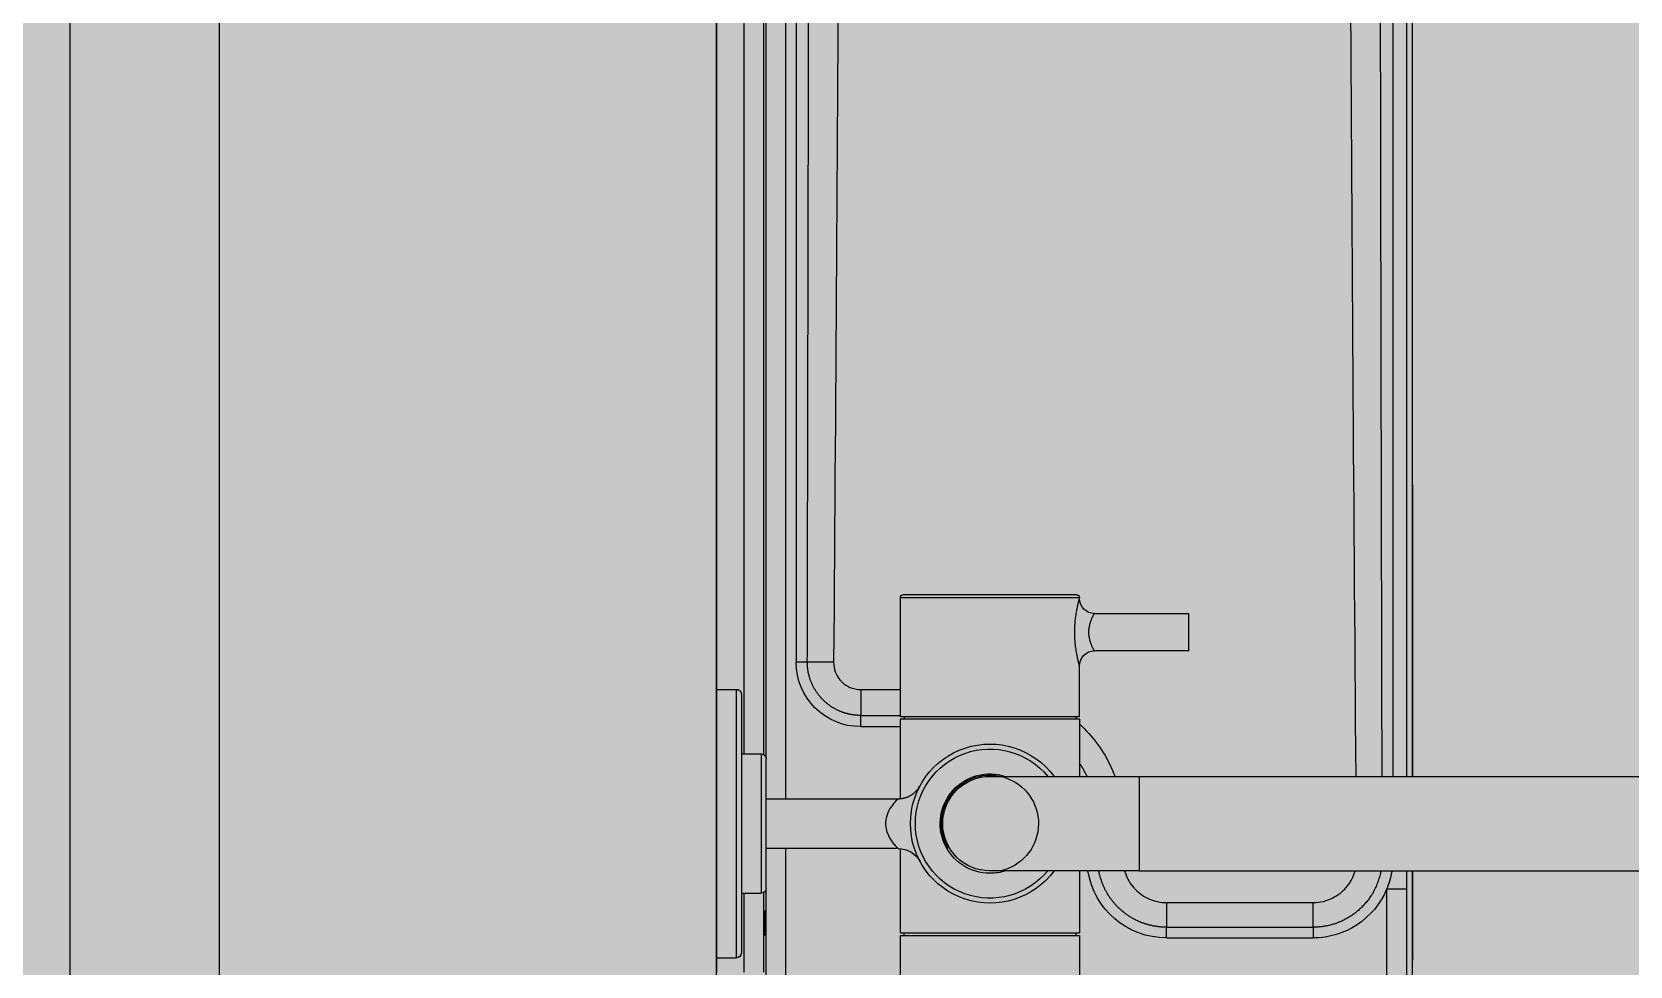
# Model space of a CAD drawing. Header units: millimetres. Extents: x 13515 to 183937, y -33900 to -660.
# Drawn here: x 121790.43 to 121795.46, y -19370.42 to -19367.48 of the extents above; entities that cross this region are included whole.
import ezdxf

# ---------------------------------------------------------------- set-up
doc = ezdxf.new("R2010")
doc.units = ezdxf.units.MM
doc.header["$LTSCALE"] = 100
doc.header["$MEASUREMENT"] = 0
doc.linetypes.add('HIDDEN', pattern=[2, 1, -1])
doc.layers.get('0').update_dxf_attribs({"linetype": 'CONTINUOUS'})
for name, color, linetype in [('254', 254, 'CONTINUOUS'), ('ELE9', 9, 'CONTINUOUS'), ('LED', 7, 'CONTINUOUS'), ('TOI', 12, 'CONTINUOUS')]:
    doc.layers.add(name, color=color, linetype=linetype)

# ---------------------------------------------------------------- blocks, each defined once
blk = doc.blocks.new('I2-샤워수전')
at = {"layer": 'TOI'}
for p, q in [((-139.9801, -95.5), (-139.9801, 269.9818)), ((-16, 270), (-16, -72.5)), ((-138.7399, 268.7417), (-138.7399, -95.5)), ((-136, 268.7417), (-136, -95.5)), ((-13.9479, -100), (-13.9479, 244.9278)), ((-9.9483, 241.2105), (-9.9483, -91.6827)), ((-9.528, -91.1508), (-9.528, 234.8682)), ((-5.5284, 234.8682), (-5.5284, -91)), ((0, 234.8682), (0, -78)), ((-139.9801, -37.0004), (-140, -37.0004)), ((-37, -59.5), (-73, -59.5)), ((-73, -59.75), (-73, -59.5)), ((-72.5, -59), (-37.5, -59)), ((-37, -83.5), (-37, -59.5)), ((-95, -70.25), (-95, -62.75)), ((-75.9999, -62.75), (-95, -62.75)), ((-95, -70.25), (-75.9999, -70.25)), ((-73, -83.5), (-73, -73.25)), ((-18.2689, -72.5), (-16, -72.5)), ((-29, -78.0396), (-37, -78.0396)), ((-29, -78.0396), (-29, -83.2435)), ((-5, -79), (-5, -131)), ((-4, -132), (-4, -78)), ((0, -78), (-3.9999, -78)), ((0, -78), (0, -132)), ((-73, -83.5), (-37, -83.5)), ((-72.25, -83.5), (-72.25, -84)), ((-37.75, -83.5), (-37.75, -84)), ((-29, -83.2435), (-37, -83.2435)), ((-29, -85.5), (-29, -83.2435)), ((-73, -84), (-37, -84)), ((-73, -84), (-73, -95.5)), ((-37, -99.9782), (-37, -84)), ((-29, -85.5), (-37, -85.5)), ((-10, -118), (-10, -92)), ((-9, -91), (-9, -119)), ((-5, -91), (-9, -91)), ((-85, -95.5), (-375, -95.5)), ((-85, -95.5), (-85, -114.5)), ((-54.9999, -95.5), (-85, -95.5)), ((-10, -100), (-36.5337, -100)), ((-37, -127), (-37, -110.0218)), ((-36.5337, -110), (-10, -110)), ((-13.9479, -141.3138), (-13.9479, -110)), ((-85, -114.5), (-375, -114.5)), ((-140, -132.3411), (-140, -114.4999)), ((-139.9801, -235.5307), (-139.9801, -114.4999)), ((-85, -114.4999), (-54.9999, -114.4999)), ((-73, -114.5), (-73, -127)), ((-138.7426, -118.2165), (-138.7426, -235.5307)), ((-138.7426, -118.2165), (-134.7429, -118.2165)), ((-134.7429, -118.2165), (-134.7429, -235.5307)), ((-9.9483, -118.3173), (-9.9483, -141.2105)), ((-9.528, -134.8682), (-9.528, -118.8492)), ((-90.5, -120.8844), (-120, -120.8844)), ((-120, -125.847), (-120, -120.8844)), ((-90.5, -120.8844), (-90.5, -125.847)), ((-5, -119), (-9, -119)), ((-5.5284, -119), (-5.5284, -134.8682)), ((-90.5, -125.847), (-120, -125.847)), ((-120, -125.847), (-120, -128)), ((-90.5, -128), (-120, -128)), ((-90.5, -128), (-90.5, -125.847)), ((-37, -127), (-73, -127)), ((-37, -127.5), (-73, -127.5)), ((-73, -127.5), (-73, -170)), ((-72.25, -127), (-72.25, -127.5)), ((-37.75, -127.5), (-37.75, -127)), ((-37, -170), (-37, -127.5)), ((-139.9802, -132.3411), (-140, -132.3411)), ((0, -132), (-3.9999, -132)), ((0, -132), (0, -134.8682))]:
    blk.add_line(p, q, dxfattribs=at)
at = {"layer": 'TOI', "color": 8}
blk.add_line((-140, -95.5), (-140, -37.0004), dxfattribs=at)
at = {"layer": 'TOI'}
for points in [[(-23.563, -72.5611), (-23.3683, -72.5596, 0.00006178), (-23.1729, -72.558, 0.00006094), (-22.9766, -72.5564, 0.00006084), (-22.7799, -72.5548, 0.00006189), (-22.5828, -72.5531, 0.00006266), (-22.3858, -72.5513, 0.00006337), (-22.1889, -72.5495, 0.00006414), (-21.9926, -72.5477, 0.00006516), (-21.7969, -72.5458, 0.00006621), (-21.6023, -72.5438, 0.0000674), (-21.4089, -72.5418, 0.00006866), (-21.2169, -72.5398, 0.00007005), (-21.0267, -72.5378, 0.00007165), (-20.8384, -72.5357, 0.00007345), (-20.6524, -72.5336, 0.00007517), (-20.4688, -72.5314, 0.00007671), (-20.2881, -72.5293, 0.00007957), (-20.11, -72.5271, 0.00008349), (-19.9349, -72.5248, 0.00008402), (-19.7636, -72.5226, 0.00008128), (-19.5967, -72.5204, 0.00009227), (-19.4313, -72.5181, 0.00011361), (-19.2668, -72.5158, 0.00009161), (-19.1145, -72.5136, 0.00003515), (-18.9788, -72.5116, 0.00013327), (-18.8145, -72.509, 0.00025004), (-18.5748, -72.5051, 0.00013602), (-18.2689, -72.5, 0.00007629)], [(-3.9999, -78), (-4.0236, -78.0003, 0.00614716), (-4.0475, -78.0011, 0.00596958), (-4.0716, -78.0026, 0.00592672), (-4.0958, -78.0046, 0.00605823), (-4.1203, -78.0073, 0.00612209), (-4.1448, -78.0106, 0.00616928), (-4.1695, -78.0145, 0.00620304), (-4.1943, -78.0191, 0.0062684), (-4.2191, -78.0243, 0.00630737), (-4.244, -78.0302, 0.00636364), (-4.2689, -78.0368, 0.00639831), (-4.2937, -78.0441, 0.00645207), (-4.3186, -78.0521, 0.00648459), (-4.3434, -78.0608, 0.00653361), (-4.368, -78.0702, 0.00656312), (-4.3926, -78.0803, 0.0066075), (-4.417, -78.0911, 0.00663392), (-4.4412, -78.1026, 0.00667317), (-4.4652, -78.1148, 0.00669626), (-4.489, -78.1277, 0.00673008), (-4.5125, -78.1413, 0.00674964), (-4.5357, -78.1556, 0.00677774), (-4.5586, -78.1706, 0.00679361), (-4.5811, -78.1862, 0.00681576), (-4.6032, -78.2024, 0.00682777), (-4.6249, -78.2193, 0.00684369), (-4.6462, -78.2368, 0.00685185), (-4.667, -78.2549, 0.00686172), (-4.6873, -78.2736, 0.00686552), (-4.7071, -78.2929, 0.00686791), (-4.7263, -78.3127, 0.00686723), (-4.745, -78.333, 0.00686329), (-4.7631, -78.3538, 0.00685904), (-4.7806, -78.375, 0.00684965), (-4.7975, -78.3968, 0.00684174), (-4.8138, -78.4189, 0.0068259), (-4.8294, -78.4414, 0.00681388), (-4.8443, -78.4643, 0.00679166), (-4.8586, -78.4874, 0.00677622), (-4.8722, -78.5109, 0.00674902), (-4.8851, -78.5347, 0.00672852), (-4.8973, -78.5587, 0.00669204), (-4.9088, -78.5829, 0.00667294), (-4.9197, -78.6073, 0.00664361), (-4.9297, -78.6319, 0.00660371), (-4.9391, -78.6566, 0.0065257), (-4.9478, -78.6813, 0.00654378), (-4.9558, -78.7062, 0.00660845), (-4.9631, -78.7311, 0.00641436), (-4.9697, -78.7559, 0.00598942), (-4.9756, -78.7806, 0.00649503), (-4.9809, -78.8056, 0.00756005), (-4.9855, -78.8311, 0.00585025), (-4.9894, -78.855, 0.00230882), (-4.9926, -78.8766, 0.00789553), (-4.9954, -78.904, 0.01336104), (-4.9978, -78.9457, 0.0066977), (-5, -78.9999, 0.00363237)], [(-9, -90.9999), (-9.0237, -91.0002, 0.00614672), (-9.0475, -91.0011, 0.00596905), (-9.0716, -91.0025, 0.00592608), (-9.0959, -91.0046, 0.00605747), (-9.1203, -91.0072, 0.00612121), (-9.1449, -91.0105, 0.00616829), (-9.1696, -91.0144, 0.00620193), (-9.1943, -91.019, 0.00626718), (-9.2191, -91.0243, 0.00630603), (-9.244, -91.0302, 0.00636219), (-9.2689, -91.0368, 0.00639675), (-9.2938, -91.0441, 0.00645039), (-9.3186, -91.0521, 0.00648281), (-9.3434, -91.0608, 0.00653173), (-9.3681, -91.0702, 0.00656115), (-9.3926, -91.0803, 0.00660543), (-9.417, -91.0911, 0.00663177), (-9.4412, -91.1026, 0.00667093), (-9.4652, -91.1148, 0.00669394), (-9.489, -91.1277, 0.00672769), (-9.5125, -91.1413, 0.00674719), (-9.5357, -91.1556, 0.00677524), (-9.5586, -91.1706, 0.00679106), (-9.5811, -91.1862, 0.00681315), (-9.6032, -91.2024, 0.00682516), (-9.6249, -91.2193, 0.00684111), (-9.6462, -91.2368, 0.00684918), (-9.667, -91.2549, 0.00685878), (-9.6873, -91.2736, 0.00686294), (-9.7071, -91.2929, 0.00686633), (-9.7263, -91.3127, 0.00686632), (-9.745, -91.333, 0.00686292), (-9.7631, -91.3538, 0.00685874), (-9.7806, -91.375, 0.0068491), (-9.7975, -91.3968, 0.00684104), (-9.8138, -91.4189, 0.00682512), (-9.8294, -91.4414, 0.00681302), (-9.8444, -91.4643, 0.00679069), (-9.8586, -91.4875, 0.00677516), (-9.8722, -91.5109, 0.00674787), (-9.8851, -91.5347, 0.00672729), (-9.8973, -91.5587, 0.00669074), (-9.9089, -91.5829, 0.00667156), (-9.9197, -91.6073, 0.00664216), (-9.9298, -91.6319, 0.00660221), (-9.9392, -91.6566, 0.00652415), (-9.9479, -91.6813, 0.00654217), (-9.9559, -91.7062, 0.00660677), (-9.9631, -91.7311, 0.00641268), (-9.9698, -91.7559, 0.00598781), (-9.9757, -91.7806, 0.00649325), (-9.9809, -91.8056, 0.00755793), (-9.9855, -91.8312, 0.00584858), (-9.9895, -91.8551, 0.00230815), (-9.9927, -91.8767, 0.00789324), (-9.9954, -91.9041, 0.01335712), (-9.9979, -91.9457, 0.00669572), (-10, -92, 0.00363129)], [(-36.5337, -100), (-36.7052, -99.997, -0.00884397), (-36.8777, -99.9881, -0.00863416), (-37.0514, -99.973, -0.00856946), (-37.2258, -99.9519, -0.00873865), (-37.4006, -99.9242, -0.00882001), (-37.5754, -99.8903, -0.00886658), (-37.7499, -99.8498, -0.00889754), (-37.9238, -99.8029, -0.00896198), (-38.0966, -99.7494, -0.00899689), (-38.2681, -99.6895, -0.00904052), (-38.4379, -99.6231, -0.00906148), (-38.6056, -99.5505, -0.00908789), (-38.7708, -99.4716, -0.00910774), (-38.9333, -99.3866, -0.00913695), (-39.0926, -99.2955, -0.00912182), (-39.2485, -99.1988, -0.00907277), (-39.4005, -99.0965, -0.00913708), (-39.5487, -98.9887, -0.00928694), (-39.6926, -98.8756, -0.0090379), (-39.8316, -98.7582, -0.00846882), (-39.9652, -98.6371, -0.00923006), (-40.0952, -98.5094, -0.01081331), (-40.222, -98.3741, -0.00835536), (-40.338, -98.2447, -0.00325306), (-40.4402, -98.1255, -0.01136628), (-40.5586, -97.9666, -0.01931462), (-40.724, -97.7148, -0.00965551), (-40.9305, -97.3809, -0.00520345)]]:
    blk.add_lwpolyline(points, format="xyb", dxfattribs=at)
for centre, radius, start, end in [((-129, -37.0004), 11, 179.47446, 180), ((-76, -59.75), 3, 270, 0), ((-72.5, -59.5), 0.5, 90, 180), ((-37.5, -59.5), 0.5, 0, 90), ((-76, -73.25), 3, 0, 90), ((-29, -72.5), 13, 270, 0), ((-55, -105), 16, 216.42357, 143.57643), ((-55, -105), 15, 219.29648, 140.70352), ((-55, -105), 9.75, 329.149066, 256.99787), ((-55, -105), 10, 270, 108.19487), ((-55, -105), 9.5, 270, 89.99961), ((-36.5338, -115), 5, 90, 151.56311), ((-120, -112), 16, 188.9893, 202.86333), ((-90.5, -112), 16, 270, 351.010701), ((-55, -105), 10, 251.80513, 270), ((-120, -112), 16, 202.86333, 270), ((-9, -118), 1, 180, 270), ((-4, -131), 1, 180, 270), ((-129, -132.3411), 11, 180, 180.52376)]:
    blk.add_arc(centre, radius, start, end, dxfattribs=at)
blk.add_ellipse((-9.7381, -125), major_axis=(0, -2.5), ratio=0.01309072, start_param=0, end_param=6.2831853, dxfattribs=at)
for points, knots in [([(-133.1958, 270.0001), (-133.2318, 236.4374), (-133.3003, 172.7703), (-133.4131, 95.0831), (-133.5096, 37.582), (-133.5836, -2.548), (-133.6607, -40.7478), (-133.7279, -71.5173), (-133.7706, -89.5536), (-133.7849, -95.5)], [0, 0, 0, 0, 0.26358067, 0.50000305, 0.61010823, 0.71516051, 0.8151599, 0.9101064, 0.95680622, 0.95680622, 0.95680622, 0.95680622]), ([(-18.2689, -72.5), (-18.3141, -51.6346), (-18.4089, -7.936), (-18.5315, 60.5638), (-18.6273, 122.6343), (-18.7002, 177.094), (-18.7554, 222.7609), (-18.7877, 253.9916), (-18.8043, 270.0001)], [0, 0, 0, 0, 0.18276281, 0.38276206, 0.59999774, 0.7264466, 0.85978069, 1, 1, 1, 1]), ([(-128.6146, -95.5), (-128.1508, -37.3534), (-127.781, 20.794), (-127.157, 137.6373), (-126.9058, 196.3333), (-126.703, 255.0294)], [0.045115198, 0.045115198, 0.045115198, 0.045115198, 0.52031843, 0.52031843, 1, 1, 1, 1]), ([(-25.2969, 255.0296), (-25.1168, 202.916), (-24.6584, 93.7184), (-23.994, -15.4781), (-23.563, -72.5611)], [0, 0, 0, 0, 0.47723962, 1, 1, 1, 1]), ([(-73, -73.25), (-72.9992, -73.2472), (-72.9976, -73.2415), (-72.9851, -73.1956), (-72.962, -73.1105), (-72.9229, -72.9652), (-72.8639, -72.7402), (-72.7921, -72.4552), (-72.6822, -71.9968), (-72.5261, -71.2886), (-72.3396, -70.2656), (-72.179, -69.0985), (-72.0707, -67.8269), (-72.0317, -66.5004), (-72.0708, -65.174), (-72.1789, -63.9019), (-72.3396, -62.7348), (-72.5261, -61.7113), (-72.6822, -61.003), (-72.7921, -60.5448), (-72.8639, -60.2598), (-72.9229, -60.0345), (-72.9572, -59.9075), (-72.9753, -59.8405), (-72.9843, -59.8074), (-72.9913, -59.7817), (-72.9963, -59.7635), (-72.9994, -59.7521), (-72.9998, -59.7507), (-73, -59.75)], [0, 0, 0, 0, 0.01917734, 0.03842213, 0.05784741, 0.08703141, 0.11645749, 0.14614654, 0.17641443, 0.23802034, 0.30141717, 0.36647843, 0.43286844, 0.49997421, 0.56708196, 0.63347401, 0.69855588, 0.7619808, 0.82357835, 0.85383406, 0.8835373, 0.91295733, 0.94214129, 0.95188291, 0.96156649, 0.97120587, 0.98081511, 0.9904084, 1, 1, 1, 1]), ([(-75.9999, -70.2499), (-75.9995, -70.2492), (-75.9985, -70.2476), (-75.9906, -70.2344), (-75.9781, -70.2131), (-75.9604, -70.1824), (-75.9377, -70.1423), (-75.91, -70.0926), (-75.8773, -70.0329), (-75.8296, -69.9446), (-75.7591, -69.8121), (-75.6683, -69.6322), (-75.5629, -69.4118), (-75.4195, -69.0865), (-75.2331, -68.6023), (-75.0425, -67.9476), (-74.9163, -67.2362), (-74.8707, -66.4993), (-74.9167, -65.7634), (-75.0425, -65.0519), (-75.2332, -64.3978), (-75.4194, -63.9135), (-75.5629, -63.5882), (-75.6683, -63.3679), (-75.759, -63.1879), (-75.8382, -63.0393), (-75.8985, -62.9284), (-75.9438, -62.847), (-75.9759, -62.7907), (-75.9961, -62.7563), (-75.9987, -62.7521), (-75.9999, -62.7501)], [0, 0, 0, 0, 0.01465361, 0.02952637, 0.04462953, 0.05997383, 0.07556951, 0.09142632, 0.10755353, 0.12395997, 0.15362016, 0.18680962, 0.21410474, 0.25015338, 0.31343745, 0.37626481, 0.44042503, 0.49999335, 0.55977863, 0.62372453, 0.68657383, 0.74988448, 0.7858964, 0.81321958, 0.84633945, 0.87607163, 0.90212774, 0.92750896, 0.95225344, 0.97640236, 1, 1, 1, 1]), ([(-28.9999, -83.2436), (-28.9388, -83.2432), (-28.8157, -83.2426), (-28.63, -83.2377), (-28.4422, -83.2296), (-28.2523, -83.218), (-28.0605, -83.2029), (-27.8667, -83.1841), (-27.6712, -83.1615), (-27.4738, -83.135), (-27.2749, -83.1045), (-27.0743, -83.0699), (-26.8723, -83.0311), (-26.6688, -82.9879), (-26.4641, -82.9402), (-26.2582, -82.888), (-26.0513, -82.831), (-25.8434, -82.7694), (-25.6347, -82.7028), (-25.4253, -82.6312), (-25.2154, -82.5546), (-25.005, -82.4728), (-24.7944, -82.3857), (-24.5836, -82.2932), (-24.3729, -82.1953), (-24.1623, -82.0919), (-23.9522, -81.9828), (-23.7425, -81.868), (-23.5335, -81.7475), (-23.3255, -81.6211), (-23.1184, -81.4889), (-22.9127, -81.3506), (-22.7084, -81.2064), (-22.5057, -81.0561), (-22.3049, -80.8997), (-22.1062, -80.7371), (-21.9097, -80.5684), (-21.7158, -80.3935), (-21.5245, -80.2123), (-21.3362, -80.025), (-21.1511, -79.8314), (-20.9695, -79.6317), (-20.7914, -79.4257), (-20.6173, -79.2135), (-20.4473, -78.9952), (-20.2817, -78.7708), (-20.1208, -78.5403), (-19.9647, -78.3039), (-19.8138, -78.0615), (-19.6684, -77.8132), (-19.5285, -77.5592), (-19.3946, -77.2996), (-19.2669, -77.0343), (-19.1456, -76.7637), (-19.0311, -76.4877), (-18.9235, -76.2066), (-18.8231, -75.9205), (-18.7302, -75.6295), (-18.645, -75.3339), (-18.5679, -75.0338), (-18.4989, -74.7295), (-18.4385, -74.4211), (-18.3868, -74.1088), (-18.344, -73.793), (-18.3104, -73.4739), (-18.2864, -73.1517), (-18.2714, -72.8267), (-18.2697, -72.6091), (-18.2689, -72.5)], [0, 0, 0, 0, 0.01088089, 0.0218934, 0.0330375, 0.0443132, 0.05572048, 0.06725935, 0.07892979, 0.0907318, 0.10266536, 0.11473048, 0.12692714, 0.13925534, 0.15171507, 0.16430631, 0.17702907, 0.18988332, 0.20286907, 0.2159863, 0.229235, 0.24261517, 0.25612678, 0.26976984, 0.28354434, 0.29745025, 0.31148758, 0.3256563, 0.33995642, 0.35438791, 0.36895076, 0.38364497, 0.39847052, 0.4134274, 0.4285156, 0.4437351, 0.45908589, 0.47456795, 0.49018128, 0.50592586, 0.52180168, 0.53780872, 0.55394697, 0.57021641, 0.58661703, 0.60314882, 0.61981175, 0.63660582, 0.65353101, 0.6705873, 0.68777467, 0.70509312, 0.72254262, 0.74012316, 0.75783472, 0.77567729, 0.79365084, 0.81175537, 0.82999084, 0.84835726, 0.86685458, 0.88548281, 0.90424192, 0.92313188, 0.9421527, 0.96130433, 0.98058677, 1, 1, 1, 1]), ([(-23.563, -72.5611), (-23.5583, -73.2002), (-23.6673, -73.8402), (-24.0275, -74.8421), (-24.219, -75.2262), (-24.6846, -75.9369), (-24.9592, -76.2648), (-25.7287, -76.9914), (-26.267, -77.3453), (-27.5261, -77.8876), (-28.2633, -78.0396), (-28.9999, -78.0396)], [0, 0, 0, 0, 0.22349718, 0.22349718, 0.3723037, 0.3723037, 0.52060533, 0.52060533, 0.74238836, 0.74238836, 1, 1, 1, 1]), ([(-73, -84.9794), (-73.3283, -85.2768), (-74.9702, -86.8396), (-77.5646, -90.0269), (-79.3413, -93.4465), (-80.0621, -95.3235), (-80.1277, -95.5)], [0.46623181, 0.46623181, 0.46623181, 0.46623181, 0.4976332, 0.62684953, 0.75601929, 0.76936285, 0.76936285, 0.76936285, 0.76936285]), ([(-74.5328, -95.5), (-74.4801, -95.3908), (-74.3197, -95.0657), (-74.0419, -94.5367), (-73.694, -93.9239), (-73.3474, -93.3565), (-73.1124, -92.9964), (-73, -92.8292)], [0.28782349, 0.28782349, 0.28782349, 0.28782349, 0.29847573, 0.31968133, 0.34032179, 0.36039693, 0.37810219, 0.37810219, 0.37810219, 0.37810219]), ([(-36.5337, -100), (-36.5338, -100), (-36.5338, -100), (-36.533, -100.0007), (-36.4296, -100.0935), (-36.0341, -100.4852), (-35.7084, -100.8255), (-35.0443, -101.697), (-34.7071, -102.2296), (-34.3443, -103.0879), (-34.2501, -103.3597), (-34.0637, -104.0732), (-34.0016, -104.5271), (-33.9987, -105.3443), (-34.0357, -105.7079), (-34.1687, -106.3623), (-34.255, -106.6563), (-34.607, -107.5937), (-34.9605, -108.1804), (-35.5244, -108.9389), (-35.7334, -109.1831), (-36.0397, -109.5164), (-36.151, -109.6303), (-36.4267, -109.9041), (-36.5338, -110), (-36.5337, -110)], [6.0627301, 6.0627301, 6.0627301, 6.0627301, 6.0643444, 6.0643444, 6.4842536, 6.4842536, 7.0014916, 7.0014916, 7.5184209, 7.5184209, 7.7424524, 7.7424524, 8.0893257, 8.0893257, 8.3667691, 8.3667691, 8.6034451, 8.6034451, 9.1551154, 9.1551154, 9.4802889, 9.4802889, 9.6971057, 9.6971057, 10.125484, 10.125484, 10.125484, 10.125484]), ([(-138.7407, -114.5), (-138.7409, -114.7029), (-138.741, -114.9058), (-138.7418, -116.1441), (-138.7426, -117.1797), (-138.7426, -118.2165)], [0.40204949, 0.40204949, 0.40204949, 0.40204949, 0.5, 0.5, 1, 1, 1, 1]), ([(-133.6008, -114.5), (-133.5733, -114.6505), (-133.5058, -114.989), (-133.3815, -115.5099), (-133.226, -116.0592), (-133.0499, -116.596), (-132.8543, -117.1196), (-132.64, -117.6295), (-132.4082, -118.1251), (-132.1598, -118.6058), (-131.8958, -119.0714), (-131.6172, -119.5214), (-131.325, -119.9556), (-131.0202, -120.3737), (-130.7038, -120.7754), (-130.3766, -121.1607), (-130.0397, -121.5295), (-129.6939, -121.8817), (-129.3402, -122.2174), (-128.9794, -122.5365), (-128.6124, -122.8391), (-128.2399, -123.1253), (-127.8629, -123.3954), (-127.482, -123.6495), (-127.0981, -123.8877), (-126.7118, -124.1104), (-126.3238, -124.3178), (-125.9348, -124.5102), (-125.5454, -124.6878), (-125.1562, -124.8512), (-124.7679, -125.0005), (-124.3809, -125.1362), (-123.9957, -125.2586), (-123.6129, -125.3682), (-123.2329, -125.4653), (-122.8562, -125.5503), (-122.4831, -125.6237), (-122.114, -125.6859), (-121.7493, -125.7374), (-121.3893, -125.7785), (-121.0343, -125.8097), (-120.6846, -125.8314), (-120.3404, -125.8446), (-120.1128, -125.8462), (-120, -125.8469)], [0.11562593, 0.11562593, 0.11562593, 0.11562593, 0.13673394, 0.16326264, 0.18951847, 0.21550135, 0.24121122, 0.266648, 0.29181162, 0.31670201, 0.34131912, 0.36566286, 0.38973319, 0.41353002, 0.43705331, 0.46030299, 0.48327901, 0.50598129, 0.52840979, 0.55056445, 0.57244521, 0.59405202, 0.61538484, 0.63644359, 0.65722825, 0.67773876, 0.69797506, 0.71793712, 0.7376249, 0.75703834, 0.7761774, 0.79504204, 0.81363223, 0.83194793, 0.84998909, 0.86775568, 0.88524766, 0.90246501, 0.91940769, 0.93607567, 0.95246892, 0.96858741, 0.98443111, 1, 1, 1, 1]), ([(-120, -120.8844), (-120.6926, -120.8844), (-121.3854, -120.8017), (-122.5639, -120.5164), (-123.0585, -120.3488), (-124.5909, -119.6721), (-125.5542, -118.9932), (-127.1439, -117.3164), (-127.7709, -116.3179), (-128.2725, -114.9956), (-128.3535, -114.7494), (-128.4234, -114.5)], [0, 0, 0, 0, 0.1504077, 0.1504077, 0.26332099, 0.26332099, 0.51419874, 0.51419874, 0.76510306, 0.76510306, 0.82133439, 0.82133439, 0.82133439, 0.82133439]), ([(-82.0766, -114.5), (-82.1604, -114.7987), (-82.26, -115.0929), (-82.7959, -116.4341), (-83.4241, -117.4045), (-85.0175, -119.0509), (-85.9899, -119.721), (-87.5854, -120.4049), (-88.1406, -120.5801), (-89.2961, -120.822), (-89.8984, -120.8844), (-90.5, -120.8844)], [0.17869474, 0.17869474, 0.17869474, 0.17869474, 0.24605717, 0.24605717, 0.49236493, 0.49236493, 0.74364361, 0.74364361, 0.86936088, 0.86936088, 1, 1, 1, 1]), ([(-90.5, -125.8469), (-90.431, -125.8467), (-90.2924, -125.8461), (-90.0833, -125.8412), (-89.8721, -125.8333), (-89.6588, -125.8219), (-89.4435, -125.8071), (-89.2261, -125.7887), (-89.0069, -125.7666), (-88.7858, -125.7408), (-88.5629, -125.7111), (-88.3384, -125.6774), (-88.1122, -125.6397), (-87.8844, -125.5978), (-87.6552, -125.5516), (-87.4246, -125.501), (-87.1927, -125.446), (-86.9597, -125.3864), (-86.7255, -125.3222), (-86.4904, -125.2532), (-86.2544, -125.1793), (-86.0176, -125.1005), (-85.7802, -125.0167), (-85.5422, -124.9278), (-85.3039, -124.8337), (-85.0652, -124.7343), (-84.8264, -124.6295), (-84.5876, -124.5193), (-84.349, -124.4035), (-84.1106, -124.2822), (-83.8726, -124.1552), (-83.6352, -124.0225), (-83.3986, -123.884), (-83.1628, -123.7396), (-82.9281, -123.5893), (-82.6946, -123.4331), (-82.4625, -123.2708), (-82.232, -123.1025), (-82.0032, -122.928), (-81.7764, -122.7475), (-81.5517, -122.5608), (-81.3294, -122.3679), (-81.1095, -122.1687), (-80.8923, -121.9634), (-80.6781, -121.7518), (-80.467, -121.534), (-80.2592, -121.3099), (-80.0549, -121.0796), (-79.8544, -120.8431), (-79.6578, -120.6004), (-79.4655, -120.3516), (-79.2775, -120.0966), (-79.0941, -119.8355), (-78.9156, -119.5684), (-78.7422, -119.2954), (-78.5741, -119.0164), (-78.4115, -118.7315), (-78.2547, -118.441), (-78.1039, -118.1447), (-77.9593, -117.8429), (-77.8211, -117.5356), (-77.6896, -117.223), (-77.5651, -116.9052), (-77.4477, -116.5822), (-77.3377, -116.2544), (-77.2353, -115.9217), (-77.1407, -115.5844), (-77.0541, -115.2427), (-76.9759, -114.8966), (-76.9264, -114.6483), (-76.902, -114.5156), (-76.8992, -114.5)], [0, 0, 0, 0, 0.009516134, 0.019135653, 0.028858551, 0.038684821, 0.048614458, 0.058647455, 0.068783806, 0.079023504, 0.089366543, 0.099812915, 0.11036261, 0.12101563, 0.13177196, 0.14263159, 0.15359452, 0.16466074, 0.17583024, 0.18710301, 0.19847904, 0.20995832, 0.22154085, 0.23322662, 0.24501561, 0.25690782, 0.26890324, 0.28100186, 0.29320366, 0.30550864, 0.31791679, 0.33042809, 0.34304255, 0.35576013, 0.36858084, 0.38150467, 0.39453159, 0.40766161, 0.4208947, 0.43423087, 0.44767008, 0.46121234, 0.47485763, 0.48860593, 0.50245724, 0.51641154, 0.53046882, 0.54462906, 0.55889226, 0.57325839, 0.58772744, 0.60229941, 0.61697427, 0.63175202, 0.64663263, 0.66161609, 0.6767024, 0.69189152, 0.70718345, 0.72257818, 0.73807568, 0.75367594, 0.76937894, 0.78518468, 0.80109313, 0.81710427, 0.8332181, 0.84943459, 0.86575372, 0.88217549, 0.88437227, 0.88437227, 0.88437227, 0.88437227])]:
    blk.add_open_spline(points, degree=3, knots=knots, dxfattribs=at)
blk = doc.blocks.new('FGHJ')
at = {"layer": 'ELE9', "ltscale": 0.1}
for points in [[(37195449.07, 55446.34), (37195449.07, 57091.34), (37203644.07, 57091.34), (37203644.07, 54531.34), (37203454.07, 54531.34), (37203454.07, 56901.34), (37202094.07, 56901.34), (37202094.07, 54721.34), (37202654.07, 54721.34), (37202654.07, 54531.34), (37201904.07, 54531.34), (37201904.07, 56901.34), (37200544.07, 56901.34), (37200544.07, 54721.34), (37201104.07, 54721.34), (37201104.07, 54531.34), (37200544.07, 54531.34), (37200544.07, 54326.34), (37200354.07, 54326.34), (37200354.07, 56901.34), (37195639.07, 56901.34), (37195639.07, 55446.34), (37195449.07, 55446.34)], [(37201884.07, 54661.34), (37201884.07, 55886.34), (37201874.07, 55886.34), (37201874.07, 56871.34), (37200574.07, 56871.34), (37200574.07, 55886.34), (37200564.07, 55886.34), (37200564.07, 54741.34), (37201124.07, 54741.34), (37201124.07, 54661.34)]]:
    blk.add_lwpolyline(points, dxfattribs=at)
at = {"layer": 'ELE9'}
blk.add_lwpolyline([(37200674.07, 55901.34), (37200674.07, 56871.34)], dxfattribs=at)
at = {"layer": 'ELE9', "extrusion": (0, 0, -1), "zscale": -1}
blk.add_blockref('I2-샤워수전', (-37200674.07, 56476.34), dxfattribs=at)

msp = doc.modelspace()

# ---------------------------------------------------------------- hatches: boundary and pattern name
at = {"layer": '254', "ltscale": 10000}
h = msp.add_hatch(color=256, dxfattribs=at)
h.dxf.hatch_style = 1
edge = h.paths.add_edge_path()
edge.add_arc((121651.0301, -19301.9152), 40, 90, 180)
edge.add_line((121611.0301, -19301.9152), (121611.0301, -19360.2509))
edge.add_arc((121651.0301, -19360.2509), 40, 180, 270)
edge.add_line((121651.0301, -19400.2509), (121763.5856, -19400.2509))
edge.add_arc((121763.5856, -19360.2509), 40, 270, 360)
edge.add_line((121803.5856, -19360.2509), (121803.5856, -19301.9152))
edge.add_arc((121763.5856, -19301.9152), 40, 0, 90)
edge.add_line((121763.5856, -19261.9152), (121651.0301, -19261.9152))

# ---------------------------------------------------------------- next in the draw order: block references
at = {"xscale": 0.01565102769230769, "yscale": 0.01565102769230769, "zscale": 0.01565102769230769}
msp.add_blockref('FGHJ', (-460436.1937, -20252.2424), dxfattribs=at)

# ---------------------------------------------------------------- next in the draw order: linework, layer by layer
at = {"layer": 'LED', "color": 6, "linetype": 'HIDDEN', "ltscale": 0.3, "const_width": 8}
msp.add_lwpolyline([(121651.0301, -19261.9152, 0.414214), (121611.0301, -19301.9152), (121611.0301, -19360.2509, 0.414214), (121651.0301, -19400.2509), (121763.5856, -19400.2509, 0.414214), (121803.5856, -19360.2509), (121803.5856, -19301.9152, 0.414214), (121763.5856, -19261.9152)], format="xyb", close=True, dxfattribs=at)

doc.saveas('drawing.dxf')
